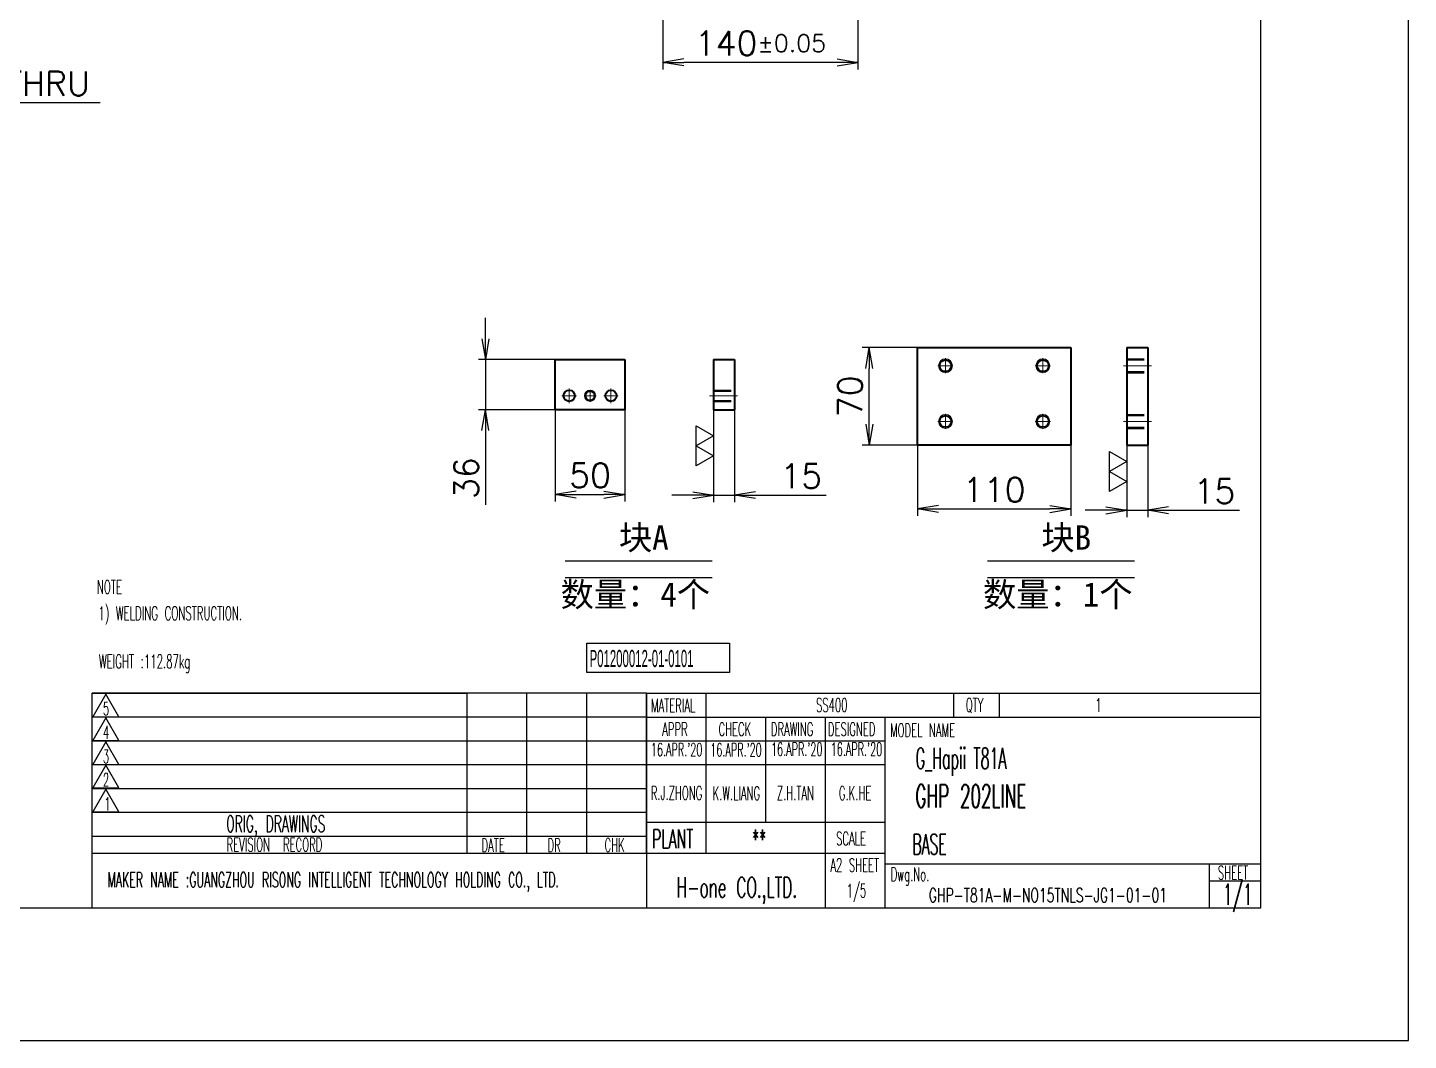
# Model space of a CAD drawing. Header units: millimetres. Extents: x -10155 to 20189, y -25550 to -22580.
# Drawn here: x -3577 to -2585, y -25550 to -24822 of the extents above; entities that cross this region are included whole.
import ezdxf
from ezdxf.enums import TextEntityAlignment as Align

# ---------------------------------------------------------------- set-up
doc = ezdxf.new("R2010")
doc.units = ezdxf.units.MM
doc.linetypes.add('CENTER-HOKUTO', pattern=[23, 20, -1, 1, -1])
doc.linetypes.add('HIDDEN-HOKUTO', pattern=[3.8, 2.5, -1.3])
doc.layers.add('AM_7', color=2, linetype='CENTER-HOKUTO', lineweight=30)
doc.layers.add('AM_HID', color=1, linetype='HIDDEN-HOKUTO', lineweight=25)
doc.layers.add('title_frame', color=7, linetype='Continuous')
doc.layers.add('word_dim', color=253, linetype='Continuous')
doc.styles.add('MX_NOTE_STANDARD', font='txt.shx', dxfattribs={"bigfont": 'bigfont.shx'})
doc.styles.get("Standard").update_dxf_attribs({"font": 'romans.shx', "bigfont": 'bigfont.shx'})
doc.dimstyles.new('RS-1-5', dxfattribs={"dimscale": 5, "dimtxt": 3.5, "dimasz": 3, "dimexe": 1, "dimexo": 0, "dimgap": 1, "dimtad": 3, "dimdsep": 46, "dimtxsty": 'Standard', "dimblk1": 'OPEN', "dimblk2": 'OPEN', "dimsah": 1, "dimcen": 0, "dimclrd": 256, "dimclre": 256, "dimclrt": 3, "dimadec": 0, "dimazin": 0, "dimtfac": 1, "dimtmove": 0, "dimatfit": 3, "dimldrblk": 'OPEN', "dimfxl": 0, "dimtolj": 1, "dimtzin": 0, "dimarcsym": 0})

# ---------------------------------------------------------------- blocks, each defined once
blk = doc.blocks.new('_Open')
at = {"color": 0, "lineweight": -2}
for p, q in [((-1, 0.167), (0, 0)), ((-1, -0.167), (0, 0)), ((0, 0), (-1, 0))]:
    blk.add_line(p, q, dxfattribs=at)
blk = doc.blocks.new('*D84')
at = {"layer": 'DEFPOINTS', "color": 0, "linetype": 'Continuous', "ltscale": 2}
for p in [(-3198.09, -25096.46), (-3148.09, -25096.46), (-3148.09, -25157.4)]:
    blk.add_point(p, dxfattribs=at)
at = {"layer": 'word_dim', "linetype": 'Continuous', "lineweight": -2, "ltscale": 2}
for p, q in [((-3198.09, -25096.46), (-3198.09, -25162.4)), ((-3148.09, -25096.46), (-3148.09, -25162.4)), ((-3183.09, -25157.4), (-3163.09, -25157.4))]:
    blk.add_line(p, q, dxfattribs=at)
at = {"layer": 'word_dim', "linetype": 'Continuous', "lineweight": -2, "ltscale": 2, "xscale": 15, "yscale": 15, "zscale": 15, "rotation": 180}
blk.add_blockref('_Open', (-3198.09, -25157.4), dxfattribs=at)
at = {"layer": 'word_dim', "linetype": 'Continuous', "lineweight": -2, "ltscale": 2, "xscale": 15, "yscale": 15, "zscale": 15}
blk.add_blockref('_Open', (-3148.09, -25157.4), dxfattribs=at)
at = {"layer": 'word_dim', "color": 3, "linetype": 'Continuous', "ltscale": 2, "insert": (-3173.09, -25143.65), "char_height": 17.5, "attachment_point": 5}
blk.add_mtext('\\A1;50', dxfattribs=at)
blk = doc.blocks.new('*D85')
at = {"layer": 'DEFPOINTS', "color": 0, "linetype": 'Continuous', "ltscale": 2}
for p in [(-3248.24, -25060.46), (-3198.09, -25060.46), (-3198.09, -25096.46)]:
    blk.add_point(p, dxfattribs=at)
at = {"layer": 'word_dim', "linetype": 'Continuous', "lineweight": -2, "ltscale": 2}
for p, q in [((-3248.24, -25045.46), (-3248.24, -25030.46)), ((-3198.09, -25060.46), (-3253.24, -25060.46)), ((-3248.24, -25060.46), (-3248.24, -25096.46)), ((-3198.09, -25096.46), (-3253.24, -25096.46)), ((-3248.24, -25111.46), (-3248.24, -25164.8))]:
    blk.add_line(p, q, dxfattribs=at)
at = {"layer": 'word_dim', "linetype": 'Continuous', "lineweight": -2, "ltscale": 2, "xscale": 15, "yscale": 15, "zscale": 15}
for p, rotation in [((-3248.24, -25060.46), 270), ((-3248.24, -25096.46), 90)]:
    blk.add_blockref('_Open', p, dxfattribs=dict(at, rotation=rotation))
at = {"layer": 'word_dim', "color": 3, "linetype": 'Continuous', "ltscale": 2, "insert": (-3261.99, -25145.63), "char_height": 17.5, "attachment_point": 5, "rotation": 90}
blk.add_mtext('\\A1;36', dxfattribs=at)
blk = doc.blocks.new('*D86')
at = {"layer": 'DEFPOINTS', "color": 0, "linetype": 'Continuous', "ltscale": 2}
for p in [(-3084.35, -25096.46), (-3069.35, -25096.46), (-3069.35, -25157.86)]:
    blk.add_point(p, dxfattribs=at)
at = {"layer": 'word_dim', "linetype": 'Continuous', "lineweight": -2, "ltscale": 2}
for p, q in [((-3084.35, -25096.46), (-3084.35, -25162.86)), ((-3069.35, -25096.46), (-3069.35, -25162.86)), ((-3099.35, -25157.86), (-3114.35, -25157.86)), ((-3084.35, -25157.86), (-3069.35, -25157.86)), ((-3054.35, -25157.86), (-3003.51, -25157.86))]:
    blk.add_line(p, q, dxfattribs=at)
at = {"layer": 'word_dim', "linetype": 'Continuous', "lineweight": -2, "ltscale": 2, "xscale": 15, "yscale": 15, "zscale": 15}
blk.add_blockref('_Open', (-3084.35, -25157.86), dxfattribs=at)
at = {"layer": 'word_dim', "linetype": 'Continuous', "lineweight": -2, "ltscale": 2, "xscale": 15, "yscale": 15, "zscale": 15, "rotation": 180}
blk.add_blockref('_Open', (-3069.35, -25157.86), dxfattribs=at)
at = {"layer": 'word_dim', "color": 3, "linetype": 'Continuous', "ltscale": 2, "insert": (-3021.43, -25144.11), "char_height": 17.5, "attachment_point": 5}
blk.add_mtext('\\A1;15', dxfattribs=at)
blk = doc.blocks.new('shiage2')
at = {"layer": 'word_dim', "color": 3, "linetype": 'Continuous'}
for p, q in [((-1.44, 2.5), (4.33, 2.5)), ((0, 0), (-1.44, 2.5)), ((1.44, 2.5), (0, 0)), ((2.89, 0), (1.44, 2.5)), ((4.33, 2.5), (2.89, 0))]:
    blk.add_line(p, q, dxfattribs=at)
blk = doc.blocks.new('*D87')
at = {"layer": 'DEFPOINTS', "color": 0, "linetype": 'Continuous', "ltscale": 2}
for p in [(-2937.88, -25121.88), (-2827.88, -25121.88), (-2827.88, -25167.76)]:
    blk.add_point(p, dxfattribs=at)
at = {"layer": 'word_dim', "linetype": 'Continuous', "lineweight": -2, "ltscale": 2}
for p, q in [((-2937.88, -25121.88), (-2937.88, -25172.76)), ((-2827.88, -25121.88), (-2827.88, -25172.76)), ((-2922.88, -25167.76), (-2842.88, -25167.76))]:
    blk.add_line(p, q, dxfattribs=at)
at = {"layer": 'word_dim', "linetype": 'Continuous', "lineweight": -2, "ltscale": 2, "xscale": 15, "yscale": 15, "zscale": 15, "rotation": 180}
blk.add_blockref('_Open', (-2937.88, -25167.76), dxfattribs=at)
at = {"layer": 'word_dim', "linetype": 'Continuous', "lineweight": -2, "ltscale": 2, "xscale": 15, "yscale": 15, "zscale": 15}
blk.add_blockref('_Open', (-2827.88, -25167.76), dxfattribs=at)
at = {"layer": 'word_dim', "color": 3, "linetype": 'Continuous', "ltscale": 2, "insert": (-2882.88, -25154.01), "char_height": 17.5, "attachment_point": 5}
blk.add_mtext('\\A1;110', dxfattribs=at)
blk = doc.blocks.new('*D88')
at = {"layer": 'DEFPOINTS', "color": 0, "linetype": 'Continuous', "ltscale": 2}
for p in [(-2972.59, -25051.88), (-2937.88, -25051.88), (-2937.88, -25121.88)]:
    blk.add_point(p, dxfattribs=at)
at = {"layer": 'word_dim', "linetype": 'Continuous', "lineweight": -2, "ltscale": 2}
for p, q in [((-2937.88, -25051.88), (-2977.59, -25051.88)), ((-2972.59, -25106.88), (-2972.59, -25066.88)), ((-2937.88, -25121.88), (-2977.59, -25121.88))]:
    blk.add_line(p, q, dxfattribs=at)
at = {"layer": 'word_dim', "linetype": 'Continuous', "lineweight": -2, "ltscale": 2, "xscale": 15, "yscale": 15, "zscale": 15}
for p, rotation in [((-2972.59, -25051.88), 90), ((-2972.59, -25121.88), 270)]:
    blk.add_blockref('_Open', p, dxfattribs=dict(at, rotation=rotation))
at = {"layer": 'word_dim', "color": 3, "linetype": 'Continuous', "ltscale": 2, "insert": (-2986.34, -25086.88), "char_height": 17.5, "attachment_point": 5, "rotation": 90}
blk.add_mtext('\\A1;70', dxfattribs=at)
blk = doc.blocks.new('*D89')
at = {"layer": 'DEFPOINTS', "color": 0, "linetype": 'Continuous', "ltscale": 2}
for p in [(-2787.57, -25121.88), (-2772.57, -25121.88), (-2772.57, -25168.75)]:
    blk.add_point(p, dxfattribs=at)
at = {"layer": 'word_dim', "linetype": 'Continuous', "lineweight": -2, "ltscale": 2}
for p, q in [((-2787.57, -25121.88), (-2787.57, -25173.75)), ((-2772.57, -25121.88), (-2772.57, -25173.75)), ((-2802.57, -25168.75), (-2817.57, -25168.75)), ((-2787.57, -25168.75), (-2772.57, -25168.75)), ((-2757.57, -25168.75), (-2706.74, -25168.75))]:
    blk.add_line(p, q, dxfattribs=at)
at = {"layer": 'word_dim', "linetype": 'Continuous', "lineweight": -2, "ltscale": 2, "xscale": 15, "yscale": 15, "zscale": 15}
blk.add_blockref('_Open', (-2787.57, -25168.75), dxfattribs=at)
at = {"layer": 'word_dim', "linetype": 'Continuous', "lineweight": -2, "ltscale": 2, "xscale": 15, "yscale": 15, "zscale": 15, "rotation": 180}
blk.add_blockref('_Open', (-2772.57, -25168.75), dxfattribs=at)
at = {"layer": 'word_dim', "color": 3, "linetype": 'Continuous', "ltscale": 2, "insert": (-2724.65, -25155), "char_height": 17.5, "attachment_point": 5}
blk.add_mtext('\\A1;15', dxfattribs=at)
blk = doc.blocks.new('*D90')
at = {"layer": 'DEFPOINTS', "color": 0, "linetype": 'Continuous', "ltscale": 2}
for p in [(-3120.73, -24630.3), (-2980.74, -24628.61), (-3120.73, -24846.98)]:
    blk.add_point(p, dxfattribs=at)
at = {"layer": 'word_dim', "linetype": 'Continuous', "lineweight": -2, "ltscale": 2}
for p, q in [((-3120.73, -24630.3), (-3120.73, -24851.98)), ((-2980.74, -24628.61), (-2980.74, -24851.98)), ((-2995.74, -24846.98), (-3105.73, -24846.98))]:
    blk.add_line(p, q, dxfattribs=at)
at = {"layer": 'word_dim', "linetype": 'Continuous', "lineweight": -2, "ltscale": 2, "xscale": 15, "yscale": 15, "zscale": 15, "rotation": 180}
blk.add_blockref('_Open', (-3120.73, -24846.98), dxfattribs=at)
at = {"layer": 'word_dim', "linetype": 'Continuous', "lineweight": -2, "ltscale": 2, "xscale": 15, "yscale": 15, "zscale": 15}
blk.add_blockref('_Open', (-2980.74, -24846.98), dxfattribs=at)
at = {"layer": 'word_dim', "color": 3, "linetype": 'Continuous', "ltscale": 2, "insert": (-3050.73, -24833.23), "char_height": 17.5, "attachment_point": 5}
blk.add_mtext('\\A1;140{\\H0.715x;%%p0.05}', dxfattribs=at)
blk = doc.blocks.new('*D183')
at = {"layer": 'DEFPOINTS', "color": 0, "linetype": 'Continuous', "ltscale": 2}
for p in [(-4356.26, -24628.48), (-4348.94, -24631.71)]:
    blk.add_point(p, dxfattribs=at)
at = {"layer": 'word_dim', "linetype": 'Continuous', "lineweight": -2, "ltscale": 2}
for p, q in [((-3796.68, -24875.93), (-4335.22, -24637.78)), ((-3524.85, -24875.93), (-3796.68, -24875.93))]:
    blk.add_line(p, q, dxfattribs=at)
at = {"layer": 'word_dim', "linetype": 'Continuous', "lineweight": -2, "ltscale": 2, "xscale": 15, "yscale": 15, "zscale": 15, "rotation": 156.144031747354}
blk.add_blockref('_Open', (-4348.94, -24631.71), dxfattribs=at)
at = {"layer": 'word_dim', "color": 3, "linetype": 'Continuous', "ltscale": 2, "insert": (-3658.26, -24862.18), "char_height": 17.5, "attachment_point": 5}
blk.add_mtext('\\A1;RM. 8X2-∅8H7 THRU', dxfattribs=at)

msp = doc.modelspace()

# ---------------------------------------------------------------- linework, layer by layer
at = {"color": 7, "lineweight": 35}
for p, q in [((-2937.884, -25051.885), (-2827.884, -25051.885)), ((-2937.884, -25121.885), (-2937.884, -25051.885)), ((-2827.884, -25051.885), (-2827.884, -25121.885)), ((-2787.569, -25051.885), (-2772.569, -25051.885)), ((-2787.569, -25051.885), (-2787.569, -25121.885)), ((-2772.569, -25051.885), (-2772.569, -25121.885)), ((-3198.087, -25060.465), (-3148.087, -25060.465)), ((-3198.087, -25096.465), (-3198.087, -25060.465)), ((-3148.087, -25060.465), (-3148.087, -25096.465)), ((-3084.347, -25060.465), (-3069.347, -25060.465)), ((-3084.347, -25060.465), (-3084.347, -25096.465)), ((-3069.347, -25060.465), (-3069.347, -25096.465)), ((-3148.087, -25096.465), (-3198.087, -25096.465)), ((-3084.347, -25096.465), (-3069.347, -25096.465)), ((-2827.884, -25121.885), (-2937.884, -25121.885)), ((-2787.569, -25121.885), (-2772.569, -25121.885))]:
    msp.add_line(p, q, dxfattribs=at)
at = {"color": 7, "lineweight": 13}
for centre, radius in [((-2917.884, -25064.885), 5), ((-2847.884, -25064.885), 5), ((-3173.087, -25086.465), 4), ((-2917.884, -25104.885), 5), ((-2847.884, -25104.885), 5)]:
    msp.add_circle(centre, radius, dxfattribs=at)
at = {"color": 7, "lineweight": 35}
for centre, radius in [((-2917.884, -25064.885), 4.188), ((-2847.884, -25064.885), 4.188), ((-3188.087, -25086.465), 4), ((-3173.087, -25086.465), 3.323), ((-3158.087, -25086.465), 4), ((-2917.884, -25104.885), 4.188), ((-2847.884, -25104.885), 4.188)]:
    msp.add_circle(centre, radius, dxfattribs=at)
at = {"layer": 'AM_7', "lineweight": 13}
for p, q in [((-2912.44, -25064.885), (-2923.329, -25064.885)), ((-2917.884, -25059.441), (-2917.884, -25070.329)), ((-2842.44, -25064.885), (-2853.329, -25064.885)), ((-2847.884, -25059.441), (-2847.884, -25070.329)), ((-2789.929, -25064.885), (-2769.432, -25064.885)), ((-3182.887, -25086.465), (-3193.287, -25086.465)), ((-3188.087, -25081.265), (-3188.087, -25091.665)), ((-3168.766, -25086.465), (-3177.408, -25086.465)), ((-3173.087, -25082.144), (-3173.087, -25090.785)), ((-3152.887, -25086.465), (-3163.287, -25086.465)), ((-3158.087, -25081.265), (-3158.087, -25091.665)), ((-3087.32, -25086.465), (-3066.286, -25086.465)), ((-2912.44, -25104.885), (-2923.329, -25104.885)), ((-2917.884, -25099.441), (-2917.884, -25110.329)), ((-2842.44, -25104.885), (-2853.329, -25104.885)), ((-2847.884, -25099.441), (-2847.884, -25110.329)), ((-2789.929, -25104.885), (-2769.432, -25104.885))]:
    msp.add_line(p, q, dxfattribs=at)
at = {"layer": 'AM_HID', "color": 1, "ltscale": 5}
for p, q in [((-2787.569, -25059.885), (-2772.569, -25059.885)), ((-2787.569, -25060.697), (-2772.569, -25060.697)), ((-2787.569, -25069.073), (-2772.569, -25069.073)), ((-2787.569, -25069.885), (-2772.569, -25069.885)), ((-3084.347, -25082.465), (-3069.347, -25082.465)), ((-3084.347, -25083.141), (-3069.347, -25083.141)), ((-3084.347, -25089.788), (-3069.347, -25089.788)), ((-3084.347, -25090.465), (-3069.347, -25090.465)), ((-2787.569, -25099.885), (-2772.569, -25099.885)), ((-2787.569, -25100.697), (-2772.569, -25100.697)), ((-2787.569, -25109.073), (-2772.569, -25109.073)), ((-2787.569, -25109.885), (-2772.569, -25109.885))]:
    msp.add_line(p, q, dxfattribs=at)
at = {"layer": 'title_frame'}
for p, q in [((-2691.641, -23544.524), (-2691.641, -25454.524)), ((-3175.516, -25264.282), (-3072.876, -25264.282)), ((-3175.516, -25285.284), (-3175.516, -25264.282)), ((-3072.876, -25264.282), (-3072.876, -25285.284)), ((-3072.876, -25285.284), (-3175.516, -25285.284)), ((-3530.766, -25454.524), (-3530.766, -25300.174)), ((-3530.766, -25300.174), (-3261.266, -25300.174)), ((-3132.641, -25300.174), (-3530.766, -25300.174)), ((-3520.865, -25300.779), (-3530.264, -25317.057)), ((-3511.467, -25317.057), (-3520.865, -25300.779)), ((-3261.266, -25415.324), (-3261.266, -25300.174)), ((-3218.391, -25415.324), (-3218.391, -25300.174)), ((-3218.391, -25415.324), (-3218.391, -25300.174)), ((-3175.516, -25415.324), (-3175.516, -25300.174)), ((-3175.516, -25415.324), (-3175.516, -25300.174)), ((-3132.641, -25300.174), (-3132.641, -25317.324)), ((-3132.641, -25300.174), (-3132.641, -25454.524)), ((-3132.641, -25300.174), (-3132.641, -25454.524)), ((-3132.641, -25415.324), (-3132.641, -25300.174)), ((-3132.641, -25300.174), (-2691.641, -25300.174)), ((-3089.766, -25415.324), (-3089.766, -25300.174)), ((-2912.141, -25300.174), (-2912.141, -25317.324)), ((-2879.278, -25300.174), (-2879.278, -25317.324)), ((-3261.266, -25317.324), (-3530.766, -25317.324)), ((-3132.641, -25317.324), (-3530.766, -25317.324)), ((-3530.264, -25317.057), (-3511.467, -25317.057)), ((-3520.865, -25317.818), (-3530.264, -25334.096)), ((-3511.467, -25334.096), (-3520.865, -25317.818)), ((-3132.641, -25317.324), (-2691.641, -25317.324)), ((-3046.891, -25392.801), (-3046.891, -25317.324)), ((-3004.016, -25454.524), (-3004.016, -25317.324)), ((-2961.141, -25454.524), (-2961.141, -25317.324)), ((-3261.266, -25334.474), (-3530.766, -25334.474)), ((-3132.641, -25334.474), (-3530.766, -25334.474)), ((-3530.264, -25334.096), (-3511.467, -25334.096)), ((-3520.865, -25335.112), (-3530.264, -25351.391)), ((-3511.467, -25351.391), (-3520.865, -25335.112)), ((-2961.141, -25334.474), (-3132.641, -25334.474)), ((-3261.266, -25351.624), (-3530.766, -25351.624)), ((-3132.641, -25351.624), (-3530.766, -25351.624)), ((-3530.264, -25351.391), (-3511.467, -25351.391)), ((-3520.865, -25351.837), (-3530.264, -25368.115)), ((-3511.467, -25368.115), (-3520.865, -25351.837)), ((-2961.141, -25351.624), (-3132.641, -25351.624)), ((-3261.266, -25368.774), (-3530.766, -25368.774)), ((-3132.641, -25368.774), (-3530.766, -25368.774)), ((-3530.264, -25368.115), (-3511.467, -25368.115)), ((-3520.865, -25369.132), (-3530.264, -25385.41)), ((-3511.467, -25385.41), (-3520.865, -25369.132)), ((-3530.264, -25385.41), (-3511.467, -25385.41)), ((-3261.266, -25385.924), (-3530.766, -25385.924)), ((-3132.641, -25385.924), (-3530.766, -25385.924)), ((-3132.641, -25392.801), (-2961.141, -25392.801)), ((-3261.266, -25403.074), (-3530.766, -25403.074)), ((-3132.641, -25403.074), (-3530.766, -25403.074)), ((-3132.641, -25415.324), (-3530.766, -25415.324)), ((-2961.141, -25415.324), (-3132.641, -25415.324)), ((-2961.141, -25422.674), (-2691.641, -25422.674)), ((-2728.391, -25422.674), (-2728.391, -25454.524)), ((-2728.391, -25434.924), (-2691.641, -25434.924)), ((-2691.641, -25454.524), (-5449.141, -25454.524)), ((-2691.641, -25454.524), (-2961.141, -25454.524))]:
    msp.add_line(p, q, dxfattribs=at)
at = {"layer": 'title_frame', "color": 4}
msp.add_lwpolyline([(-5555.391, -23449.524), (-5555.391, -25549.524), (-2585.391, -25549.524), (-2585.391, -23449.524)], close=True, dxfattribs=at)
at = {"layer": 'word_dim', "color": 3, "linetype": 'Continuous', "ltscale": 2}
for p, q in [((-3191, -25205.068), (-3085.403, -25205.068)), ((-2887.628, -25205.068), (-2782.032, -25205.068)), ((-3191, -25217.103), (-3085.403, -25217.103)), ((-2887.628, -25217.103), (-2782.032, -25217.103))]:
    msp.add_line(p, q, dxfattribs=at)

# ---------------------------------------------------------------- block references
at = {"layer": 'word_dim', "color": 3, "linetype": 'Continuous', "ltscale": 2, "xscale": 5, "yscale": 5, "zscale": 5, "rotation": 90}
for p in [(-3084.347, -25129.617), (-2787.569, -25148.1)]:
    msp.add_blockref('shiage2', p, dxfattribs=at)

# ---------------------------------------------------------------- texts
at = {"linetype": 'Continuous', "insert": (-2939.255, -25349.424), "char_height": 15, "width": 254.5, "attachment_point": 4}
msp.add_mtext('{\\W0.5;\\C3;G_Hapii T81A}', dxfattribs=at)
at = {"color": 3, "linetype": 'Continuous', "insert": (-2929.806, -25440.284), "char_height": 10, "width": 232.07108, "attachment_point": 1}
msp.add_mtext('{\\W0.65;GHP-T81A-M-NO15TNLS-JG1-01-01}', dxfattribs=at)
at = {"layer": 'title_frame', "color": 3, "style": 'MX_NOTE_STANDARD'}
for s, height, width, p in [('NOTE', 9.8, 0.545, (-3527.334, -25228.793)), ('1) WELDING CONSTRUCTION.', 9.8, 0.545, (-3526.144, -25247.557)), ('WEIGHT :112.87kg', 9.8, 0.545, (-3525.763, -25282.242)), ('5', 9.398, 0.545, (-3522.839, -25315.952)), ('MATERIAL', 9.6667, 0.545, (-3129.28, -25313.832)), ('SS400', 9.6667, 0.545, (-3010.774, -25313.413)), ('QTY', 9.6667, 0.545, (-2903.275, -25313.413)), ('1', 9.667, 0.545, (-2810.136, -25313.413)), ('4', 9.398, 0.545, (-3522.839, -25332.991)), ('APPR', 9.6667, 0.545, (-3121.302, -25330.841)), ('CHECK', 9.6667, 0.545, (-3080.822, -25330.841)), ('DRAWING', 9.6667, 0.545, (-3043.225, -25330.841)), ('DESIGNED', 9.6667, 0.545, (-3002.267, -25330.841)), ('MODEL NAME', 9.6667, 0.545, (-2957.625, -25331.578)), ("16.APR.'20", 9.5, 0.5341, (-3129.405, -25345.406)), ("16.APR.'20", 9.5, 0.5341, (-3086.763, -25345.623)), ("16.APR.'20", 9.5, 0.5341, (-3043.1, -25345.075)), ("16.APR.'20", 9.5, 0.5341, (-3000.225, -25345.075)), ('3', 9.398, 0.545, (-3522.839, -25350.286)), ('2', 9.398, 0.545, (-3522.839, -25367.01)), ('GHP 202LINE', 16.5, 0.5341, (-2939.446, -25382.269)), ('1', 9.398, 0.545, (-3521.858, -25384.305)), ('ORIG, DRAWINGS', 11.81488, 0.545, (-3434.396, -25399.831)), ('REVISION  RECORD', 9.66672, 0.545, (-3434.146, -25413.738)), ('DATE', 9.6667, 0.545, (-3251.079, -25414.138)), ('DR', 9.6667, 0.545, (-3203.609, -25414.189)), ('CHK', 9.6667, 0.545, (-3162.726, -25414.025)), ('PLANT', 13.426, 0.545, (-3128.46, -25411.555)), ('**', 13.426, 0.545, (-3056.676, -25411.555)), ('SCALE', 9.6667, 0.545, (-2996.387, -25409.352)), ('BASE', 14.7, 0.5, (-2941.516, -25415.98)), ('A2 SHEET', 9.6667, 0.545, (-3000.493, -25428.44)), ('Dwg.No.', 9.6667, 0.545, (-2957.196, -25435.034)), ('SHEET', 9.6667, 0.545, (-2722.191, -25433.887)), ('MAKER NAME :GUANGZHOU RISONG INTELLIGENT TECHNOLOGY HOLDING CO., LTD.', 10.8, 0.5341, (-3519.646, -25439.568)), ('H-one CO.,LTD.', 14.7, 0.545, (-3110.861, -25446.933)), ('1/5', 9.6667, 0.545, (-2988.734, -25446.836)), ('1/1', 15, 0.5341, (-2718.606, -25452.146))]:
    msp.add_text(s, height=height, dxfattribs=dict(at, width=width)).set_placement(p)
at = {"layer": 'title_frame', "color": 3, "style": 'MX_NOTE_STANDARD', "width": 0.5341}
for s, p in [('R.J.ZHONG', (-3110.981, -25379.752)), ('K.W.LIANG', (-3068.006, -25379.859)), ('Z.H.TAN', (-3025.608, -25379.843)), ('G.K.HE', (-2982.733, -25379.843))]:
    msp.add_text(s, height=9.864, dxfattribs=at).set_placement(p, align=Align.BOTTOM_CENTER)
at = {"layer": 'title_frame', "color": 3, "insert": (-3173.448, -25269.063), "char_height": 12.25, "width": 20.55351, "attachment_point": 1, "style": 'MX_NOTE_STANDARD'}
msp.add_mtext('{\\f3 of 9 Barcode|b0|i0|c0|p82;\\W0.5;P01200012-\\f3 of 9 Barcode|b0|i0|c134|p82;01-0101}', dxfattribs=at)
at = {"layer": 'word_dim', "color": 3, "linetype": 'Continuous', "ltscale": 2, "char_height": 17.5, "attachment_point": 1}
for s, insert, width in [('{\\fSimSun|b0|i0|c134|p2;块A}', (-3152.351, -25179.542), 89.83792), ('{\\fSimSun|b0|i0|c134|p2;块B}', (-2848.98, -25179.542), 89.83792), ('{\\fSimSun|b0|i0|c134|p2;数量：4个}', (-3194.24, -25220.431), 129.77826), ('{\\fSimSun|b0|i0|c134|p2;数量：1个}', (-2890.868, -25220.431), 129.77826)]:
    msp.add_mtext(s, dxfattribs=dict(at, insert=insert, width=width))

# ---------------------------------------------------------------- dimensions: what is measured, and where the dimension line sits
at = {"layer": 'word_dim', "linetype": 'Continuous', "ltscale": 2}
dim = msp.add_diameter_dim_2p(p1=(-4356.259, -24628.477), p2=(-4348.942, -24631.713), text='RM. 8X2-<>H7 THRU', dimstyle='RS-1-5', override={"dimtoh": 1, "dimtofl": 0}, dxfattribs=at)
dim.commit()
dim.dimension.update_dxf_attribs({"geometry": '*D183', "text_midpoint": (-3658.264, -24875.934), "dimtype": 163})
dim = msp.add_linear_dim(base=(-3120.731, -24846.98), p1=(-2980.737, -24628.61), p2=(-3120.731, -24630.303), text='<>{\\H0.715x;%%p0.05}', dimstyle='RS-1-5', override={"dimdec": 1}, dxfattribs=at)
dim.commit()
dim.dimension.update_dxf_attribs({"geometry": '*D90', "text_midpoint": (-3050.734, -24833.23)})
dim = msp.add_linear_dim(base=(-3248.241, -25060.465), p1=(-3198.087, -25096.465), p2=(-3198.087, -25060.465), angle=90, dimstyle='RS-1-5', dxfattribs=at)
dim.commit()
dim.dimension.update_dxf_attribs({"geometry": '*D85', "text_midpoint": (-3248.241, -25145.631), "dimtype": 160})
dim = msp.add_linear_dim(base=(-2972.595, -25051.885), p1=(-2937.884, -25121.885), p2=(-2937.884, -25051.885), angle=90, dimstyle='RS-1-5', dxfattribs=at)
dim.commit()
dim.dimension.update_dxf_attribs({"geometry": '*D88', "text_midpoint": (-2986.345, -25086.885)})
for base, p1, p2, picture, middle in [((-3148.087, -25157.399), (-3198.087, -25096.465), (-3148.087, -25096.465), '*D84', (-3173.087, -25143.649)), ((-3069.347, -25157.861), (-3084.347, -25096.465), (-3069.347, -25096.465), '*D86', (-3021.43, -25144.111)), ((-2827.884, -25167.763), (-2937.884, -25121.885), (-2827.884, -25121.885), '*D87', (-2882.884, -25154.013))]:
    dim = msp.add_linear_dim(base=base, p1=p1, p2=p2, dimstyle='RS-1-5', dxfattribs=at)
    dim.commit()
    dim.dimension.update_dxf_attribs({"geometry": picture, "text_midpoint": middle})
dim = msp.add_linear_dim(base=(-2772.569, -25168.75), p1=(-2787.569, -25121.885), p2=(-2772.569, -25121.885), dimstyle='RS-1-5', dxfattribs=at)
dim.commit()
dim.dimension.update_dxf_attribs({"geometry": '*D89', "text_midpoint": (-2724.653, -25168.75), "dimtype": 160})

doc.saveas('drawing.dxf')
